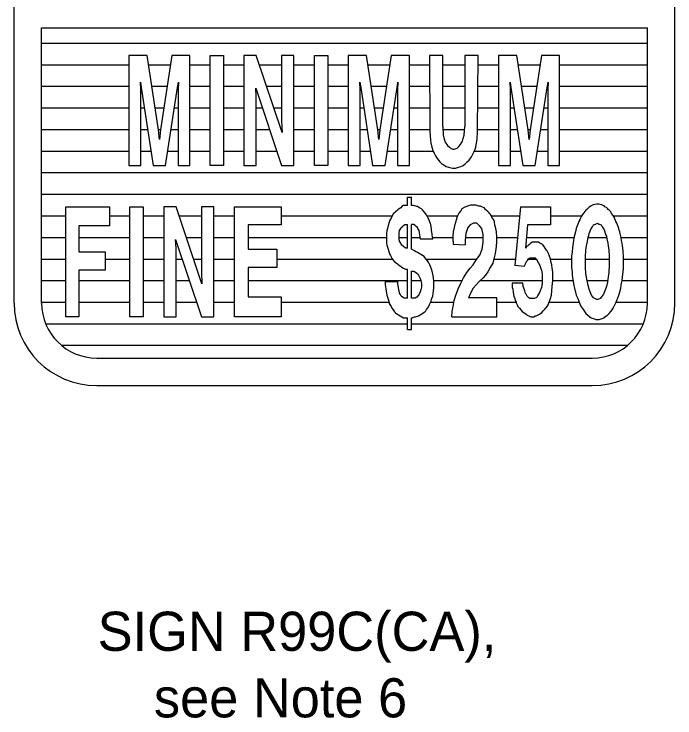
# Model space of a CAD drawing. Extents: x -1640 to -1302, y 567 to 628.
# Drawn here: x -1314.13 to -1302.32, y 593.03 to 605.61 of the extents above; entities that cross this region are included whole.
import ezdxf

# ---------------------------------------------------------------- set-up
doc = ezdxf.new("R2010")
doc.units = 0
doc.layers.add('rd_CONST-DETAIL', color=7, linetype='Continuous')
doc.layers.add('rd_NO-PLOT', color=7, linetype='Continuous')

msp = doc.modelspace()

# ---------------------------------------------------------------- linework, layer by layer
at = {"layer": 'rd_CONST-DETAIL'}
for p, q in [((-1314.129, 600.445), (-1314.129, 621.114)), ((-1302.318, 600.445), (-1302.318, 621.114)), ((-1313.637, 605.366), (-1302.81, 605.366)), ((-1313.637, 600.445), (-1313.637, 605.366)), ((-1302.81, 600.445), (-1302.81, 605.366)), ((-1313.637, 605.093), (-1302.81, 605.093)), ((-1313.637, 604.707), (-1312.076, 604.707)), ((-1311.727, 604.707), (-1311.335, 604.707)), ((-1310.985, 604.707), (-1310.627, 604.707)), ((-1310.388, 604.707), (-1310.022, 604.707)), ((-1309.744, 604.707), (-1309.348, 604.707)), ((-1309.127, 604.707), (-1308.76, 604.707)), ((-1308.521, 604.707), (-1308.155, 604.707)), ((-1307.805, 604.707), (-1307.413, 604.707)), ((-1307.064, 604.707), (-1306.704, 604.707)), ((-1306.467, 604.707), (-1306.075, 604.707)), ((-1305.837, 604.707), (-1305.469, 604.707)), ((-1305.12, 604.707), (-1304.728, 604.707)), ((-1304.378, 604.707), (-1302.81, 604.707)), ((-1313.637, 604.321), (-1312.076, 604.321)), ((-1311.867, 604.321), (-1311.858, 604.321)), ((-1311.667, 604.321), (-1311.394, 604.321)), ((-1311.203, 604.321), (-1311.195, 604.321)), ((-1310.985, 604.321), (-1310.627, 604.321)), ((-1310.388, 604.321), (-1310.022, 604.321)), ((-1309.616, 604.321), (-1309.348, 604.321)), ((-1309.127, 604.321), (-1308.76, 604.321)), ((-1308.521, 604.321), (-1308.155, 604.321)), ((-1307.945, 604.321), (-1307.937, 604.321)), ((-1307.746, 604.321), (-1307.472, 604.321)), ((-1307.281, 604.321), (-1307.273, 604.321)), ((-1307.064, 604.321), (-1306.702, 604.321)), ((-1306.467, 604.321), (-1306.075, 604.321)), ((-1305.839, 604.321), (-1305.469, 604.321)), ((-1305.26, 604.321), (-1305.251, 604.321)), ((-1305.061, 604.321), (-1304.787, 604.321)), ((-1304.596, 604.321), (-1304.588, 604.321)), ((-1304.378, 604.321), (-1302.81, 604.321)), ((-1313.637, 603.935), (-1312.076, 603.935)), ((-1311.863, 603.935), (-1311.799, 603.935)), ((-1311.608, 603.935), (-1311.453, 603.935)), ((-1311.263, 603.935), (-1311.198, 603.935)), ((-1310.985, 603.935), (-1310.627, 603.935)), ((-1310.388, 603.935), (-1310.022, 603.935)), ((-1309.8, 603.935), (-1309.692, 603.935)), ((-1309.487, 603.935), (-1309.348, 603.935)), ((-1309.127, 603.935), (-1308.76, 603.935)), ((-1308.521, 603.935), (-1308.155, 603.935)), ((-1307.942, 603.935), (-1307.877, 603.935)), ((-1307.687, 603.935), (-1307.532, 603.935)), ((-1307.341, 603.935), (-1307.277, 603.935)), ((-1307.064, 603.935), (-1306.7, 603.935)), ((-1306.467, 603.935), (-1306.075, 603.935)), ((-1305.842, 603.935), (-1305.469, 603.935)), ((-1305.256, 603.935), (-1305.192, 603.935)), ((-1305.001, 603.935), (-1304.846, 603.935)), ((-1304.656, 603.935), (-1304.591, 603.935)), ((-1304.378, 603.935), (-1302.81, 603.935)), ((-1313.637, 603.549), (-1312.076, 603.549)), ((-1311.863, 603.549), (-1311.74, 603.549)), ((-1311.549, 603.549), (-1311.512, 603.549)), ((-1311.321, 603.549), (-1311.198, 603.549)), ((-1310.985, 603.549), (-1310.627, 603.549)), ((-1310.388, 603.549), (-1310.022, 603.549)), ((-1309.8, 603.549), (-1309.563, 603.549)), ((-1309.358, 603.549), (-1309.342, 603.549)), ((-1309.127, 603.549), (-1308.76, 603.549)), ((-1308.521, 603.549), (-1308.155, 603.549)), ((-1307.942, 603.549), (-1307.818, 603.549)), ((-1307.627, 603.549), (-1307.591, 603.549)), ((-1307.4, 603.549), (-1307.277, 603.549)), ((-1307.064, 603.549), (-1306.697, 603.549)), ((-1306.464, 603.549), (-1306.078, 603.549)), ((-1305.844, 603.549), (-1305.469, 603.549)), ((-1305.256, 603.549), (-1305.133, 603.549)), ((-1304.942, 603.549), (-1304.905, 603.549)), ((-1304.715, 603.549), (-1304.591, 603.549)), ((-1304.378, 603.549), (-1302.81, 603.549)), ((-1313.637, 603.163), (-1312.076, 603.163)), ((-1311.863, 603.163), (-1311.681, 603.163)), ((-1311.38, 603.163), (-1311.198, 603.163)), ((-1310.985, 603.163), (-1310.627, 603.163)), ((-1310.388, 603.163), (-1310.022, 603.163)), ((-1309.8, 603.163), (-1309.434, 603.163)), ((-1309.127, 603.163), (-1308.76, 603.163)), ((-1308.521, 603.163), (-1308.155, 603.163)), ((-1307.942, 603.163), (-1307.759, 603.163)), ((-1307.459, 603.163), (-1307.277, 603.163)), ((-1307.064, 603.163), (-1306.64, 603.163)), ((-1305.901, 603.163), (-1305.469, 603.163)), ((-1305.256, 603.163), (-1305.074, 603.163)), ((-1304.774, 603.163), (-1304.591, 603.163)), ((-1304.378, 603.163), (-1302.81, 603.163)), ((-1313.637, 602.777), (-1302.81, 602.777)), ((-1313.637, 602.391), (-1302.81, 602.391)), ((-1313.637, 602.005), (-1313.201, 602.005)), ((-1312.426, 602.005), (-1312.059, 602.005)), ((-1311.82, 602.005), (-1311.454, 602.005)), ((-1311.178, 602.005), (-1310.78, 602.005)), ((-1310.559, 602.005), (-1310.192, 602.005)), ((-1309.357, 602.005), (-1307.37, 602.005)), ((-1306.749, 602.005), (-1306.201, 602.005)), ((-1305.605, 602.005), (-1305.096, 602.005)), ((-1304.543, 602.005), (-1303.981, 602.005)), ((-1303.419, 602.005), (-1302.81, 602.005)), ((-1313.637, 601.619), (-1313.201, 601.619)), ((-1312.971, 601.619), (-1312.059, 601.619)), ((-1311.82, 601.619), (-1311.454, 601.619)), ((-1311.049, 601.619), (-1310.78, 601.619)), ((-1310.559, 601.619), (-1310.192, 601.619)), ((-1309.945, 601.619), (-1307.474, 601.619)), ((-1307.249, 601.619), (-1307.095, 601.619)), ((-1307.024, 601.619), (-1306.87, 601.619)), ((-1306.649, 601.619), (-1306.282, 601.619)), ((-1306.061, 601.619), (-1305.745, 601.619)), ((-1305.506, 601.619), (-1305.133, 601.619)), ((-1304.97, 601.619), (-1304.12, 601.619)), ((-1303.868, 601.619), (-1303.539, 601.619)), ((-1303.281, 601.619), (-1302.81, 601.619)), ((-1313.637, 601.233), (-1313.201, 601.233)), ((-1312.502, 601.233), (-1312.059, 601.233)), ((-1311.82, 601.233), (-1311.454, 601.233)), ((-1311.232, 601.233), (-1311.125, 601.233)), ((-1310.92, 601.233), (-1310.78, 601.233)), ((-1310.559, 601.233), (-1310.192, 601.233)), ((-1309.433, 601.233), (-1307.368, 601.233)), ((-1306.763, 601.233), (-1305.856, 601.233)), ((-1305.558, 601.233), (-1305.171, 601.233)), ((-1304.937, 601.233), (-1304.796, 601.233)), ((-1304.542, 601.233), (-1304.165, 601.233)), ((-1303.918, 601.233), (-1303.491, 601.233)), ((-1303.236, 601.233), (-1302.81, 601.233)), ((-1313.637, 600.847), (-1313.201, 600.847)), ((-1312.971, 600.847), (-1312.059, 600.847)), ((-1311.82, 600.847), (-1311.454, 600.847)), ((-1311.232, 600.847), (-1310.997, 600.847)), ((-1310.791, 600.847), (-1310.774, 600.847)), ((-1310.559, 600.847), (-1310.192, 600.847)), ((-1309.945, 600.847), (-1307.095, 600.847)), ((-1307.024, 600.847), (-1306.86, 600.847)), ((-1306.627, 600.847), (-1306.122, 600.847)), ((-1305.799, 600.847), (-1304.688, 600.847)), ((-1304.501, 600.847), (-1304.141, 600.847)), ((-1303.889, 600.847), (-1303.52, 600.847)), ((-1303.262, 600.847), (-1302.81, 600.847)), ((-1313.637, 600.462), (-1313.201, 600.462)), ((-1312.971, 600.462), (-1312.059, 600.462)), ((-1311.82, 600.462), (-1311.454, 600.462)), ((-1311.232, 600.462), (-1310.868, 600.462)), ((-1310.559, 600.462), (-1310.192, 600.462)), ((-1309.357, 600.462), (-1307.429, 600.462)), ((-1306.684, 600.462), (-1306.27, 600.462)), ((-1305.498, 600.462), (-1305.157, 600.462)), ((-1304.567, 600.462), (-1304.03, 600.462)), ((-1303.367, 600.462), (-1302.81, 600.462)), ((-1313.562, 600.076), (-1307.095, 600.076)), ((-1307.024, 600.076), (-1302.886, 600.076)), ((-1313.282, 599.69), (-1303.165, 599.69)), ((-1312.652, 599.461), (-1303.794, 599.461)), ((-1312.652, 598.969), (-1303.794, 598.969))]:
    msp.add_line(p, q, dxfattribs=at)
for points in [[(-1312.076, 604.874), (-1312.076, 602.906), (-1311.863, 602.906), (-1311.863, 604.27), (-1311.872, 604.394), (-1311.855, 604.301), (-1311.641, 602.906), (-1311.42, 602.906), (-1311.207, 604.301), (-1311.19, 604.394), (-1311.198, 604.27), (-1311.198, 602.906), (-1310.985, 602.906), (-1310.985, 604.874), (-1311.309, 604.874), (-1311.514, 603.541), (-1311.531, 603.371), (-1311.548, 603.541), (-1311.752, 604.874), (-1312.076, 604.874)], [(-1310.627, 602.906), (-1310.627, 604.874), (-1310.388, 604.874), (-1310.388, 602.906), (-1310.627, 602.906)], [(-1310.022, 604.874), (-1310.022, 602.906), (-1309.8, 602.906), (-1309.8, 604.13), (-1309.809, 604.285), (-1309.348, 602.906), (-1309.127, 602.906), (-1309.127, 604.874), (-1309.348, 604.874), (-1309.348, 603.712), (-1309.34, 603.495), (-1309.8, 604.874), (-1310.022, 604.874)], [(-1308.76, 602.906), (-1308.76, 604.874), (-1308.521, 604.874), (-1308.521, 602.906), (-1308.76, 602.906)], [(-1308.155, 604.874), (-1308.155, 602.906), (-1307.942, 602.906), (-1307.942, 604.27), (-1307.95, 604.394), (-1307.933, 604.301), (-1307.72, 602.906), (-1307.498, 602.906), (-1307.285, 604.301), (-1307.268, 604.394), (-1307.277, 604.27), (-1307.277, 602.906), (-1307.064, 602.906), (-1307.064, 604.874), (-1307.387, 604.874), (-1307.592, 603.541), (-1307.609, 603.371), (-1307.626, 603.541), (-1307.831, 604.874), (-1308.155, 604.874)], [(-1306.467, 603.603), (-1306.467, 604.874), (-1306.706, 604.874), (-1306.697, 603.51)], [(-1305.844, 603.51), (-1305.836, 604.874), (-1306.075, 604.874), (-1306.075, 603.603)], [(-1305.469, 604.874), (-1305.469, 602.906), (-1305.256, 602.906), (-1305.256, 604.27), (-1305.265, 604.394), (-1305.248, 604.301), (-1305.035, 602.906), (-1304.813, 602.906), (-1304.6, 604.301), (-1304.583, 604.394), (-1304.591, 604.27), (-1304.591, 602.906), (-1304.378, 602.906), (-1304.378, 604.874), (-1304.702, 604.874), (-1304.907, 603.541), (-1304.924, 603.371), (-1304.941, 603.541), (-1305.145, 604.874), (-1305.469, 604.874)], [(-1306.467, 603.603), (-1306.458, 603.448), (-1306.45, 603.402), (-1306.424, 603.324), (-1306.382, 603.262), (-1306.347, 603.231), (-1306.33, 603.216), (-1306.288, 603.2), (-1306.262, 603.2), (-1306.211, 603.216), (-1306.177, 603.247), (-1306.151, 603.278), (-1306.117, 603.34), (-1306.1, 603.386), (-1306.083, 603.448), (-1306.075, 603.603)], [(-1306.697, 603.51), (-1306.688, 603.355), (-1306.68, 603.309), (-1306.663, 603.231), (-1306.637, 603.154), (-1306.62, 603.123), (-1306.595, 603.076), (-1306.569, 603.03), (-1306.544, 602.999), (-1306.518, 602.968), (-1306.484, 602.937), (-1306.458, 602.921), (-1306.433, 602.906), (-1306.407, 602.89), (-1306.365, 602.875), (-1306.296, 602.859), (-1306.237, 602.859), (-1306.185, 602.875), (-1306.143, 602.89), (-1306.1, 602.906), (-1306.066, 602.937), (-1306.032, 602.968), (-1305.998, 602.999), (-1305.955, 603.061), (-1305.93, 603.107), (-1305.904, 603.154), (-1305.887, 603.2), (-1305.879, 603.231), (-1305.862, 603.309), (-1305.853, 603.371), (-1305.844, 603.51)], [(-1307.095, 602.337), (-1307.024, 602.337)], [(-1307.095, 602.188), (-1307.095, 602.337)], [(-1307.024, 602.188), (-1307.024, 602.337)], [(-1306.282, 601.548), (-1306.282, 601.641), (-1306.273, 601.718), (-1306.256, 601.796), (-1306.239, 601.873), (-1306.222, 601.935), (-1306.205, 601.997), (-1306.18, 602.044), (-1306.146, 602.09), (-1306.12, 602.137), (-1306.069, 602.168), (-1306.018, 602.183), (-1305.967, 602.199), (-1305.924, 602.199), (-1305.881, 602.199), (-1305.83, 602.183), (-1305.796, 602.183), (-1305.762, 602.168), (-1305.736, 602.152), (-1305.719, 602.137), (-1305.685, 602.106), (-1305.668, 602.09), (-1305.651, 602.075), (-1305.643, 602.059), (-1305.626, 602.044), (-1305.617, 602.028), (-1305.609, 602.013), (-1305.6, 601.997), (-1305.591, 601.982), (-1305.583, 601.966), (-1305.574, 601.951), (-1305.557, 601.92), (-1305.549, 601.889), (-1305.54, 601.842), (-1305.532, 601.811), (-1305.523, 601.78), (-1305.515, 601.718), (-1305.506, 601.625), (-1305.506, 601.548), (-1305.515, 601.455)], [(-1303.278, 601.61), (-1303.287, 601.641), (-1303.295, 601.687), (-1303.304, 601.718), (-1303.312, 601.749), (-1303.321, 601.78), (-1303.329, 601.796), (-1303.346, 601.842), (-1303.355, 601.873), (-1303.372, 601.904), (-1303.389, 601.951), (-1303.406, 601.982), (-1303.423, 602.013), (-1303.449, 602.044), (-1303.457, 602.059), (-1303.466, 602.075), (-1303.491, 602.106), (-1303.508, 602.121), (-1303.525, 602.137), (-1303.542, 602.152), (-1303.568, 602.168), (-1303.585, 602.183), (-1303.628, 602.199), (-1303.67, 602.214), (-1303.704, 602.214), (-1303.722, 602.214), (-1303.781, 602.199), (-1303.815, 602.183), (-1303.841, 602.168), (-1303.858, 602.152), (-1303.875, 602.137), (-1303.892, 602.121), (-1303.909, 602.106), (-1303.943, 602.059), (-1303.969, 602.028), (-1303.986, 601.997), (-1304.003, 601.966), (-1304.02, 601.935), (-1304.037, 601.904), (-1304.054, 601.858), (-1304.063, 601.827), (-1304.08, 601.78), (-1304.088, 601.749), (-1304.097, 601.718), (-1304.114, 601.656), (-1304.122, 601.61), (-1304.131, 601.563), (-1304.139, 601.517), (-1304.148, 601.439), (-1304.156, 601.362), (-1304.165, 601.284), (-1304.165, 601.238)], [(-1312.502, 601.036), (-1312.971, 601.036), (-1312.971, 600.199), (-1313.201, 600.199), (-1313.201, 602.168), (-1312.426, 602.168), (-1312.426, 601.827), (-1312.971, 601.827), (-1312.971, 601.362), (-1312.502, 601.362), (-1312.502, 601.036), (-1312.971, 601.036), (-1312.971, 600.199), (-1313.201, 600.199)], [(-1312.059, 600.199), (-1312.059, 602.168), (-1311.82, 602.168), (-1311.82, 600.199), (-1312.059, 600.199)], [(-1311.454, 602.168), (-1311.454, 600.199), (-1311.232, 600.199), (-1311.232, 601.424), (-1311.241, 601.579), (-1310.78, 600.199), (-1310.559, 600.199), (-1310.559, 602.168), (-1310.78, 602.168), (-1310.78, 601.005), (-1310.772, 600.788), (-1311.232, 602.168), (-1311.454, 602.168)], [(-1310.192, 600.199), (-1310.192, 602.168), (-1309.357, 602.168), (-1309.357, 601.842), (-1309.945, 601.842), (-1309.945, 601.408), (-1309.433, 601.408), (-1309.433, 601.083), (-1309.945, 601.083), (-1309.945, 600.556), (-1309.357, 600.556), (-1309.357, 600.199), (-1310.192, 600.199)], [(-1307.095, 602.188), (-1307.136, 602.188), (-1307.147, 602.188), (-1307.167, 602.188), (-1307.198, 602.169), (-1307.218, 602.151), (-1307.249, 602.132), (-1307.269, 602.113), (-1307.29, 602.095), (-1307.31, 602.076), (-1307.331, 602.058), (-1307.351, 602.039), (-1307.361, 602.02), (-1307.382, 601.983), (-1307.392, 601.965), (-1307.402, 601.946), (-1307.412, 601.927), (-1307.423, 601.89), (-1307.443, 601.834), (-1307.453, 601.779), (-1307.464, 601.741), (-1307.474, 601.686), (-1307.474, 601.648), (-1307.474, 601.593), (-1307.474, 601.555), (-1307.474, 601.537), (-1307.474, 601.518), (-1307.464, 601.481), (-1307.453, 601.444), (-1307.443, 601.407), (-1307.433, 601.369), (-1307.412, 601.314), (-1307.402, 601.295), (-1307.382, 601.258), (-1307.372, 601.239), (-1307.361, 601.221), (-1307.331, 601.183), (-1307.3, 601.165), (-1307.279, 601.146), (-1307.259, 601.128), (-1307.228, 601.109), (-1307.198, 601.09), (-1307.167, 601.072), (-1307.136, 601.053), (-1307.126, 601.053), (-1307.116, 601.053), (-1307.095, 601.053)], [(-1306.645, 601.593), (-1306.655, 601.667), (-1306.655, 601.686), (-1306.666, 601.741), (-1306.666, 601.76), (-1306.676, 601.816), (-1306.686, 601.872), (-1306.696, 601.89), (-1306.717, 601.946), (-1306.727, 601.965), (-1306.748, 602.002), (-1306.758, 602.02), (-1306.799, 602.076), (-1306.829, 602.113), (-1306.85, 602.132), (-1306.881, 602.151), (-1306.891, 602.151), (-1306.921, 602.169), (-1306.932, 602.169), (-1306.993, 602.188), (-1307.014, 602.188), (-1307.024, 602.188)], [(-1305.08, 602.168), (-1305.182, 601.114)], [(-1305.08, 602.168), (-1304.543, 602.168), (-1304.543, 601.842), (-1304.952, 601.842)], [(-1307.095, 601.425), (-1307.106, 601.425), (-1307.126, 601.425), (-1307.157, 601.444), (-1307.177, 601.462), (-1307.198, 601.481), (-1307.208, 601.5), (-1307.218, 601.518), (-1307.228, 601.537), (-1307.239, 601.555), (-1307.249, 601.593), (-1307.249, 601.63), (-1307.249, 601.667), (-1307.249, 601.704), (-1307.239, 601.741), (-1307.228, 601.76), (-1307.218, 601.779), (-1307.208, 601.797), (-1307.187, 601.816), (-1307.167, 601.834), (-1307.147, 601.853), (-1307.136, 601.853), (-1307.116, 601.853), (-1307.106, 601.853), (-1307.095, 601.853)], [(-1307.095, 601.425), (-1307.095, 601.853)], [(-1307.024, 601.407), (-1307.024, 601.853)], [(-1306.87, 601.593), (-1306.87, 601.611), (-1306.87, 601.63), (-1306.881, 601.704), (-1306.891, 601.741), (-1306.901, 601.76), (-1306.911, 601.779), (-1306.921, 601.797), (-1306.942, 601.816), (-1306.962, 601.834), (-1306.993, 601.853), (-1307.003, 601.853), (-1307.024, 601.853)], [(-1306.308, 600.199), (-1306.299, 600.292), (-1306.282, 600.385), (-1306.265, 600.494), (-1306.231, 600.587), (-1306.188, 600.711), (-1306.146, 600.804), (-1306.094, 600.897), (-1306.035, 600.99), (-1305.975, 601.067), (-1305.924, 601.129), (-1305.864, 601.222), (-1305.805, 601.3), (-1305.762, 601.408), (-1305.745, 601.532), (-1305.745, 601.672), (-1305.771, 601.78), (-1305.813, 601.827), (-1305.856, 601.873), (-1305.915, 601.873), (-1305.975, 601.842), (-1306.018, 601.796), (-1306.052, 601.687), (-1306.069, 601.563), (-1306.069, 601.486)], [(-1304.952, 601.842), (-1304.986, 601.424)], [(-1303.909, 601.393), (-1303.901, 601.47), (-1303.883, 601.548), (-1303.866, 601.625), (-1303.858, 601.656), (-1303.849, 601.687), (-1303.841, 601.718), (-1303.815, 601.78), (-1303.79, 601.811), (-1303.773, 601.842), (-1303.739, 601.858), (-1303.704, 601.873), (-1303.67, 601.858), (-1303.636, 601.842), (-1303.619, 601.811), (-1303.594, 601.78), (-1303.577, 601.734), (-1303.56, 601.672), (-1303.542, 601.641), (-1303.534, 601.594), (-1303.517, 601.517), (-1303.508, 601.47), (-1303.5, 601.393), (-1303.491, 601.284), (-1303.491, 601.191), (-1303.491, 601.129), (-1303.5, 600.99), (-1303.508, 600.912), (-1303.525, 600.819), (-1303.542, 600.742), (-1303.568, 600.664), (-1303.594, 600.602), (-1303.628, 600.556), (-1303.653, 600.525), (-1303.696, 600.509), (-1303.713, 600.509), (-1303.747, 600.525), (-1303.773, 600.54), (-1303.807, 600.587), (-1303.832, 600.649), (-1303.849, 600.695), (-1303.866, 600.757), (-1303.883, 600.819), (-1303.892, 600.866), (-1303.901, 600.912), (-1303.909, 600.974), (-1303.918, 601.083), (-1303.918, 601.145), (-1303.918, 601.207), (-1303.918, 601.269), (-1303.909, 601.393)], [(-1306.87, 601.593), (-1306.645, 601.593)], [(-1304.156, 600.959), (-1304.148, 600.897), (-1304.139, 600.835), (-1304.122, 600.757), (-1304.114, 600.711), (-1304.08, 600.587), (-1304.054, 600.525), (-1304.037, 600.478), (-1304.011, 600.416), (-1303.986, 600.37), (-1303.952, 600.323), (-1303.935, 600.292), (-1303.909, 600.261), (-1303.875, 600.23), (-1303.841, 600.199), (-1303.815, 600.184), (-1303.773, 600.168), (-1303.73, 600.153), (-1303.696, 600.153), (-1303.67, 600.153), (-1303.619, 600.168), (-1303.585, 600.184), (-1303.568, 600.199), (-1303.542, 600.215), (-1303.525, 600.23), (-1303.491, 600.261), (-1303.466, 600.292), (-1303.44, 600.323), (-1303.423, 600.354), (-1303.372, 600.447), (-1303.355, 600.494), (-1303.338, 600.54), (-1303.321, 600.587), (-1303.304, 600.649), (-1303.287, 600.711), (-1303.278, 600.757), (-1303.27, 600.804), (-1303.261, 600.85), (-1303.253, 600.912), (-1303.244, 601.005), (-1303.236, 601.067), (-1303.236, 601.129), (-1303.236, 601.176), (-1303.236, 601.238), (-1303.236, 601.269), (-1303.244, 601.377), (-1303.253, 601.47), (-1303.261, 601.517), (-1303.27, 601.563), (-1303.278, 601.61)], [(-1306.282, 601.548), (-1306.282, 601.501)], [(-1306.282, 601.501), (-1306.069, 601.486)], [(-1305.515, 601.455), (-1305.532, 601.331), (-1305.557, 601.238), (-1305.574, 601.16), (-1305.617, 601.083), (-1305.66, 601.005), (-1305.702, 600.943), (-1305.745, 600.897), (-1305.813, 600.835), (-1305.873, 600.773), (-1305.924, 600.711), (-1305.967, 600.633), (-1306.009, 600.54)], [(-1305.225, 600.804), (-1305.225, 600.757), (-1305.225, 600.726), (-1305.216, 600.695), (-1305.208, 600.649), (-1305.208, 600.633), (-1305.199, 600.571), (-1305.182, 600.525), (-1305.174, 600.494), (-1305.157, 600.463), (-1305.157, 600.447), (-1305.14, 600.416), (-1305.123, 600.385), (-1305.114, 600.37), (-1305.097, 600.354), (-1305.071, 600.323), (-1305.046, 600.292), (-1305.02, 600.277), (-1304.978, 600.246), (-1304.961, 600.23), (-1304.927, 600.215), (-1304.892, 600.199), (-1304.867, 600.199), (-1304.841, 600.199), (-1304.816, 600.215), (-1304.799, 600.215), (-1304.773, 600.23), (-1304.739, 600.246), (-1304.722, 600.261), (-1304.696, 600.277), (-1304.671, 600.308), (-1304.645, 600.339), (-1304.603, 600.385), (-1304.586, 600.416), (-1304.56, 600.478), (-1304.543, 600.525), (-1304.526, 600.587), (-1304.517, 600.664), (-1304.509, 600.742), (-1304.5, 600.85), (-1304.5, 600.974), (-1304.5, 601.005), (-1304.509, 601.067), (-1304.517, 601.129), (-1304.534, 601.191), (-1304.543, 601.238), (-1304.56, 601.284), (-1304.577, 601.331), (-1304.603, 601.377), (-1304.611, 601.393), (-1304.637, 601.424), (-1304.654, 601.455), (-1304.679, 601.486), (-1304.696, 601.501), (-1304.73, 601.517), (-1304.756, 601.532), (-1304.79, 601.532), (-1304.824, 601.532), (-1304.85, 601.532), (-1304.867, 601.532), (-1304.892, 601.517), (-1304.909, 601.501), (-1304.927, 601.486), (-1304.944, 601.47), (-1304.969, 601.455), (-1304.986, 601.424)], [(-1307.024, 600.179), (-1307.014, 600.179), (-1306.973, 600.198), (-1306.952, 600.198), (-1306.901, 600.216), (-1306.87, 600.235), (-1306.84, 600.253), (-1306.819, 600.272), (-1306.788, 600.291), (-1306.768, 600.309), (-1306.758, 600.328), (-1306.727, 600.365), (-1306.707, 600.421), (-1306.686, 600.458), (-1306.676, 600.477), (-1306.666, 600.514), (-1306.645, 600.57), (-1306.635, 600.663), (-1306.625, 600.718), (-1306.625, 600.774), (-1306.625, 600.83), (-1306.635, 600.904), (-1306.645, 600.96), (-1306.655, 601.016), (-1306.676, 601.072), (-1306.696, 601.128), (-1306.717, 601.165), (-1306.737, 601.202), (-1306.768, 601.239), (-1306.799, 601.276), (-1306.829, 601.295), (-1306.86, 601.314), (-1306.891, 601.332), (-1306.921, 601.351), (-1306.952, 601.369), (-1306.983, 601.388), (-1307.024, 601.407)], [(-1305.012, 601.098), (-1304.986, 601.145), (-1304.978, 601.176), (-1304.969, 601.191), (-1304.952, 601.207), (-1304.935, 601.238), (-1304.909, 601.253), (-1304.901, 601.253), (-1304.892, 601.253), (-1304.867, 601.253), (-1304.858, 601.253), (-1304.841, 601.253), (-1304.816, 601.253), (-1304.799, 601.238), (-1304.79, 601.222), (-1304.782, 601.207), (-1304.765, 601.176), (-1304.756, 601.16), (-1304.748, 601.145), (-1304.73, 601.114), (-1304.722, 601.083), (-1304.705, 601.036), (-1304.696, 601.005), (-1304.688, 600.959), (-1304.688, 600.912), (-1304.688, 600.881), (-1304.688, 600.85), (-1304.688, 600.804), (-1304.696, 600.757), (-1304.705, 600.726), (-1304.713, 600.695), (-1304.722, 600.68), (-1304.73, 600.649), (-1304.739, 600.633), (-1304.756, 600.602), (-1304.765, 600.587), (-1304.782, 600.556), (-1304.799, 600.54), (-1304.833, 600.525), (-1304.858, 600.525), (-1304.875, 600.525), (-1304.901, 600.525), (-1304.909, 600.525), (-1304.927, 600.54), (-1304.944, 600.556), (-1304.961, 600.571), (-1304.978, 600.602), (-1304.986, 600.618), (-1305.003, 600.664), (-1305.02, 600.711), (-1305.029, 600.742), (-1305.029, 600.757), (-1305.037, 600.804)], [(-1304.165, 601.238), (-1304.165, 601.16), (-1304.165, 601.083), (-1304.156, 601.005), (-1304.156, 600.959)], [(-1305.012, 601.098), (-1305.182, 601.114)], [(-1307.095, 600.532), (-1307.095, 601.053)], [(-1307.024, 600.532), (-1307.024, 601.016)], [(-1307.024, 601.016), (-1307.003, 601.016), (-1306.983, 601.016), (-1306.952, 600.997), (-1306.932, 600.979), (-1306.911, 600.96), (-1306.901, 600.942), (-1306.891, 600.923), (-1306.87, 600.886), (-1306.86, 600.849), (-1306.85, 600.793), (-1306.85, 600.737), (-1306.86, 600.681), (-1306.87, 600.644), (-1306.891, 600.607), (-1306.901, 600.588), (-1306.932, 600.551), (-1306.962, 600.532), (-1306.983, 600.532), (-1307.024, 600.532)], [(-1307.494, 600.83), (-1307.269, 600.83)], [(-1307.494, 600.83), (-1307.494, 600.793), (-1307.494, 600.774), (-1307.484, 600.7), (-1307.474, 600.625), (-1307.464, 600.588), (-1307.453, 600.551), (-1307.443, 600.514), (-1307.433, 600.477), (-1307.423, 600.439), (-1307.402, 600.402), (-1307.392, 600.384), (-1307.382, 600.365), (-1307.372, 600.346), (-1307.341, 600.309), (-1307.331, 600.291), (-1307.31, 600.272), (-1307.29, 600.253), (-1307.259, 600.235), (-1307.228, 600.216), (-1307.198, 600.198), (-1307.167, 600.179), (-1307.157, 600.179), (-1307.136, 600.179), (-1307.116, 600.179), (-1307.095, 600.179)], [(-1307.095, 600.532), (-1307.147, 600.532), (-1307.157, 600.532), (-1307.187, 600.551), (-1307.208, 600.57), (-1307.228, 600.607), (-1307.239, 600.625), (-1307.249, 600.663), (-1307.259, 600.718), (-1307.269, 600.793), (-1307.269, 600.83)], [(-1305.037, 600.804), (-1305.225, 600.804)], [(-1306.308, 600.199), (-1305.498, 600.199), (-1305.498, 600.54), (-1306.009, 600.54)], [(-1307.095, 599.974), (-1307.095, 600.179)], [(-1307.024, 599.974), (-1307.024, 600.179)], [(-1307.095, 599.974), (-1307.024, 599.974)]]:
    msp.add_lwpolyline(points, dxfattribs=at)
for centre, radius, start, end in [((-1312.652, 600.445), 1.476, 180, 270), ((-1312.652, 600.445), 0.984, 180, 270), ((-1303.794, 600.445), 1.476, 270, 0), ((-1303.794, 600.445), 0.984, 270, 0)]:
    msp.add_arc(centre, radius, start, end, dxfattribs=at)

# ---------------------------------------------------------------- texts
at = {"layer": 'rd_NO-PLOT'}
for s, p in [('SIGN R99C(CA),', (-1312.635, 594.227)), ('see Note 6', (-1311.63, 593.037))]:
    msp.add_text(s, height=0.7, dxfattribs=at).set_placement(p)

doc.saveas('drawing.dxf')
